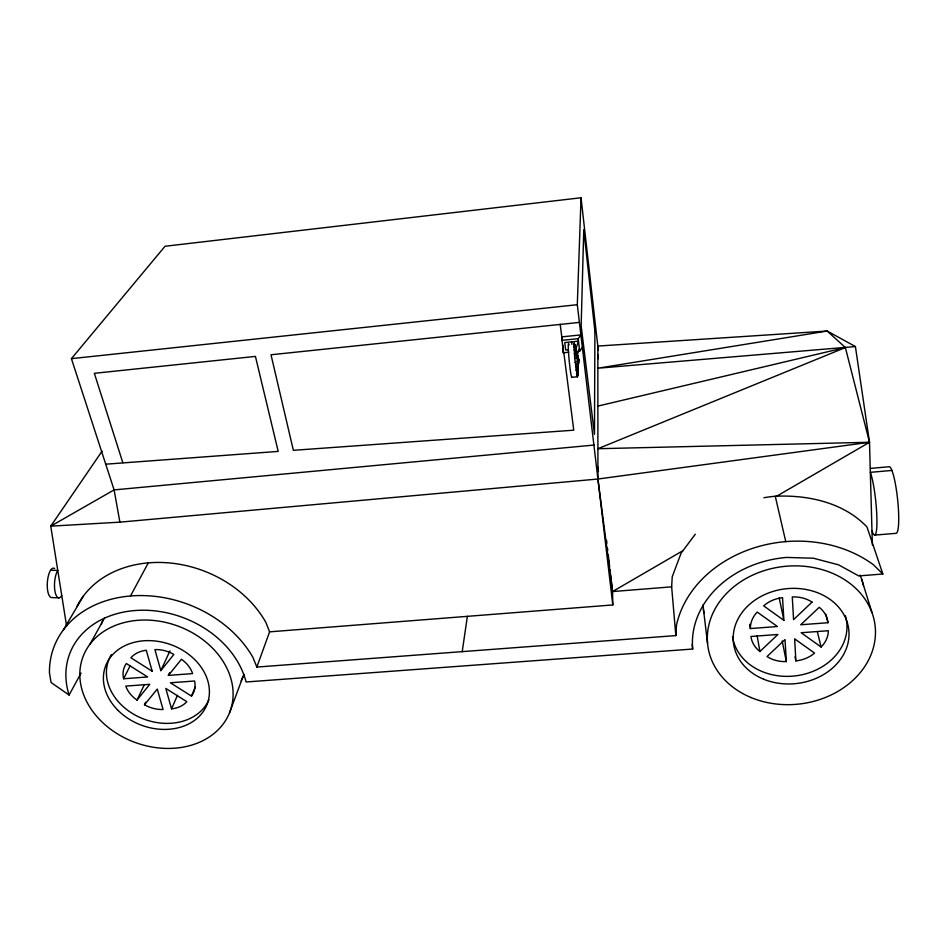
<?xml version="1.0" encoding="UTF-8"?>
<svg xmlns="http://www.w3.org/2000/svg" width="946" height="946" viewBox="0 0 946 946"><rect width="100%" height="100%" fill="white"/><g stroke="black" fill="none" stroke-linecap="round" stroke-linejoin="round"><path stroke-width="1.42" d="M568.735 352.219L563.26 352.775L563.343 350.422M612.807 604.943L612.57 591.557L597.919 479.031L577.308 304.707L581.033 197.761L165.042 246.256L71.423 358.652L114.099 489.898L119.894 522.157L597.919 479.031L869.504 442.267L855.409 346.555L827.194 331.041L597.837 346.059L597.919 479.031L612.807 604.943L269.598 631.845L256.839 667.06L675.846 635.594L676.485 625.129A118.203 96.977 -6.2 0 1 755.677 547.391A118.203 96.977 -6.2 0 1 873.43 564.774L882.843 574.009L858.743 575.925L838.664 564.88L813.418 558.223L786.658 557.431A100.063 82.077 -6.2 0 0 692.673 649.039L246.066 681.983A93.228 73.634 20.2 0 0 135.444 610.501A93.228 73.634 20.2 0 0 69.082 695.038L51.072 682.515L49.44 672.831A110.126 86.997 20.2 0 1 131.328 595.909A110.126 86.997 20.2 0 1 252.913 657.352L256.839 667.06M563.26 352.775L561.794 336.882L580.962 334.896L578.172 338.668L579.697 351.096L576.954 351.38M675.846 635.594L671.648 586.851L672.228 576.788L681.108 553.15L695.31 534.183M577.687 375.467L578.633 359.74L574.068 343.292L574.683 357.931L577.332 376.768L578.633 359.74L574.317 343.315M577.568 376.674L578.633 359.74L574.66 344.462M577.675 373.209L578.633 359.74L574.068 343.292M576.989 375.704L578.633 359.74L573.938 344.427M462.216 651.64L467.371 616.343M576.575 373.564L578.633 359.74L575.558 349.748L578.479 341.163L564.727 342.582L565.684 350.02L568.416 349.748M577.557 364.967L578.633 359.74L573.938 346.638M576.09 370.477L578.633 359.74L576.563 354.762M576.918 356.027L579.39 348.625M229.523 712.787A78.447 62.01 20.3 0 0 140.055 620.162A78.447 62.01 20.3 0 0 99.827 719.764A78.447 62.01 20.3 0 0 229.523 712.787L242.909 676.934M191.47 696.114A28.144 22.314 20 0 0 194.592 681.002L170.41 682.787L191.47 696.114L195.42 686.701M171.557 708.885L165.81 688.428L186.835 701.707A28.096 22.231 20 0 1 171.557 708.885L177.434 695.357M575.594 366.67L578.633 359.74L574.068 349.772M168.364 675.409L181.443 659.303A28.203 22.397 20.2 0 1 192.594 673.599L168.364 675.409L169.559 672.76M144.513 704.758L157.273 689.066L163.079 709.5A28.096 22.196 20.2 0 1 144.513 704.758L145.708 702.18M160.82 670.631L173.863 654.466A28.25 22.432 20.4 0 0 154.908 649.606L160.82 670.631L169.961 650.86M137.04 700.075L149.752 684.325L125.794 686.098A28.132 22.231 20.4 0 0 137.04 700.075L144.324 684.668M123.63 678.767A28.191 22.314 20.6 0 1 126.35 663.513L147.647 676.969L123.63 678.767L130.217 665.546M130.513 595.968L148.309 562.87M69.082 695.038L81.084 673.055M90.13 643.966L104.71 617.62M63.477 629.729L83.496 595.885M102.05 451.195L50.753 526.165L66.61 626.146M579.697 351.096L582.476 347.277M759.91 651.522L777.908 634.47L750.958 636.469A30.106 24.797 -5.9 0 0 759.91 651.522L757.131 635.7M575.109 362.389L578.633 359.74L574.317 353.627M609.981 569.587L612.57 591.557L682.988 550.643M776.548 496.283L869.504 442.267L845.369 347.56L827.194 331.041L597.848 368.219L855.409 346.555M597.872 406.094L845.369 347.56L597.896 448.723L869.504 442.267L872.366 544.931M71.423 358.652L577.308 304.707M579.449 322.397L271.005 354.774L293.355 450.32L573.761 430.194L563.757 352.137M561.664 340.383L578.172 338.668M571.715 377.324L577.332 376.768L578.633 359.74L574.683 357.931M105.739 464.19L278.195 451.408L255.432 356.406L94.352 373.315L122.779 462.559M594.325 445.034L114.099 489.898L50.753 526.165L119.894 522.157M870.509 468.412L888.968 466.768A33.477 5.014 84 0 1 897.577 499.133A33.477 5.014 84 0 1 896.087 533.331L874.683 535.105M891.901 470.434L870.344 472.338A33.417 4.517 84.1 0 1 876.883 517.734A33.417 4.517 84.1 0 1 871.976 530.753M612.57 591.557L671.648 586.851M750.391 628.558L777.411 626.524L757.202 612.074A30.166 24.892 -6.1 0 0 750.391 628.558L749.67 624.325M827.975 622.716L800.706 624.774L819.224 607.32A30.272 24.927 -6.8 0 1 827.975 622.716L825.799 614.25M763.883 497.738A111.77 93.323 -7 0 1 775.259 496.248C807.99 494.723 843.808 502.503 867.021 527.052L882.843 574.009M50.587 570.225L57.777 570.45A14.781 5.168 -86.3 0 0 54.88 590.812A14.781 5.168 -86.3 0 0 61.762 595.59M59.078 597.825L51.924 597.588A14.769 5.238 -86.2 0 1 47.442 581.329A14.769 5.238 -86.2 0 1 54.655 568.546M783.891 620.363L763.659 605.854A30.237 24.974 -6.3 0 1 782.543 597.683L783.891 620.363L779.197 597.872M821.093 647.04L801.144 632.732L828.329 630.71A30.201 24.821 -6.6 0 1 821.093 647.04L817.439 632.011M269.598 631.845L265.861 622.397A106.035 85.01 20.5 0 0 168.423 562.858A106.035 85.01 20.5 0 0 76.803 606.741M861.546 578.952L872.023 612.76M775.259 496.248L785.759 541.62M794.995 656.772L795.87 660.899A30.13 24.75 -6.3 0 0 814.565 653.095L794.64 638.846L795.87 660.899M782.165 640.915L786.339 661.585A30.083 24.726 -6.1 0 1 767.005 656.548L785.026 639.555L786.339 661.585M575.085 346.65L575.405 348.719M560.198 324.419L562.326 340.998M562.858 345.124L563.378 349.24M597.837 346.059L598.298 350.458L581.033 197.761M571.597 341.873L571.916 344.356M575.582 349.748L575.889 352.255M703.41 608.917L707.525 643.174M597.907 467.076L598.428 471.463M606.54 540.296L606.883 543.229M607.403 547.628L607.746 550.548M608.266 554.947L609.638 566.666M597.837 354.395L598.333 358.759M692.224 644.652L692.673 649.039M571.963 377.241A16.922 0.993 84.4 0 1 568.995 358.534A16.922 0.993 84.4 0 1 569.066 345.03M703.954 613.245A81.037 67.403 -6.8 0 1 703.197 604.565M859.985 575.109A81.037 67.403 -6.8 0 1 863.497 585.562M845.393 615.716A57.564 47.406 -6.4 0 1 799.76 675.208A57.564 47.406 -6.4 0 1 732.511 636.611M243.902 674.262A75.562 60.603 20.6 0 1 241.135 680.836M101.328 624.194A75.562 60.603 20.6 0 1 102.901 620.162M208.889 699.803A53.91 42.712 20.3 0 1 139.369 717.198A53.91 42.712 20.3 0 1 111.285 654.738M594.904 331.195L594.478 434.32L581.151 325.921L583.765 229.689L594.904 331.195M812.046 602.117L793.564 619.63L792.287 596.926A30.284 24.986 -6.6 0 1 812.046 602.117M152.223 671.282L130.891 657.777A28.238 22.397 20.6 0 1 146.263 650.28L152.223 671.282M751.029 697.533A84.241 69.212 -6.3 0 0 875.452 630.71A84.241 69.212 -6.3 0 0 747.695 577.58A84.241 69.212 -6.3 0 0 751.029 697.533M763.682 679.216A58.037 47.678 -6.3 0 0 849 632.673A58.037 47.678 -6.3 0 0 760.631 596.63A58.037 47.678 -6.3 0 0 763.682 679.216M117.493 709.843A54.253 42.877 20.3 0 0 207.044 704.474A54.253 42.877 20.3 0 0 144.679 640.726A54.253 42.877 20.3 0 0 117.493 709.843"/></g></svg>
